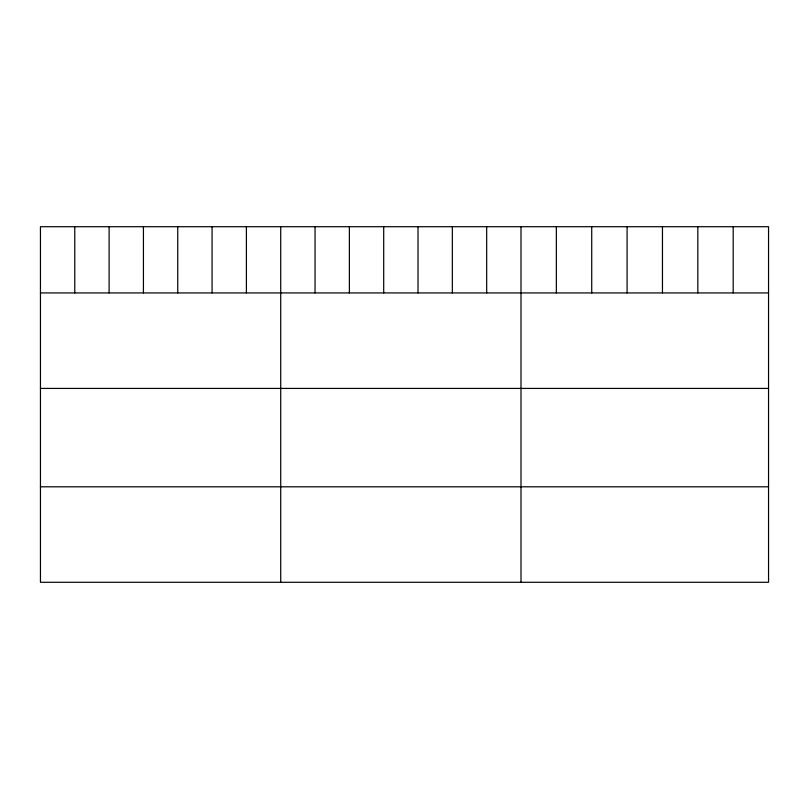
<?xml version="1.0" encoding="UTF-8"?>
<svg xmlns="http://www.w3.org/2000/svg" width="809" height="809" viewBox="0 0 809 809"><rect width="100%" height="100%" fill="white"/><g stroke="black" fill="none" stroke-linecap="round" stroke-linejoin="round"><path stroke-width="1.21" d="M768.55 292.929L768.55 582.288L40.45 582.288L40.45 226.712L768.55 226.712L768.55 292.929L40.45 292.929M40.45 388.421L768.55 388.421M40.45 486.806L768.55 486.806M733.187 226.712L733.187 292.929M697.823 226.712L697.823 292.929M662.46 226.712L662.46 292.929M627.086 226.712L627.086 292.929M591.723 226.712L591.723 292.929M556.359 226.712L556.359 292.929M520.996 226.712L520.996 582.288M486.674 226.712L486.674 292.929M452.342 226.712L452.342 292.929M418.02 226.712L418.02 292.929M383.699 226.712L383.699 292.929M349.377 226.712L349.377 292.929M315.045 226.712L315.045 292.929M280.723 226.712L280.723 582.288M246.401 226.712L246.401 292.929M212.069 226.712L212.069 292.929M177.747 226.712L177.747 292.929M143.426 226.712L143.426 292.929M109.104 226.712L109.104 292.929M74.772 226.712L74.772 292.929"/></g></svg>
